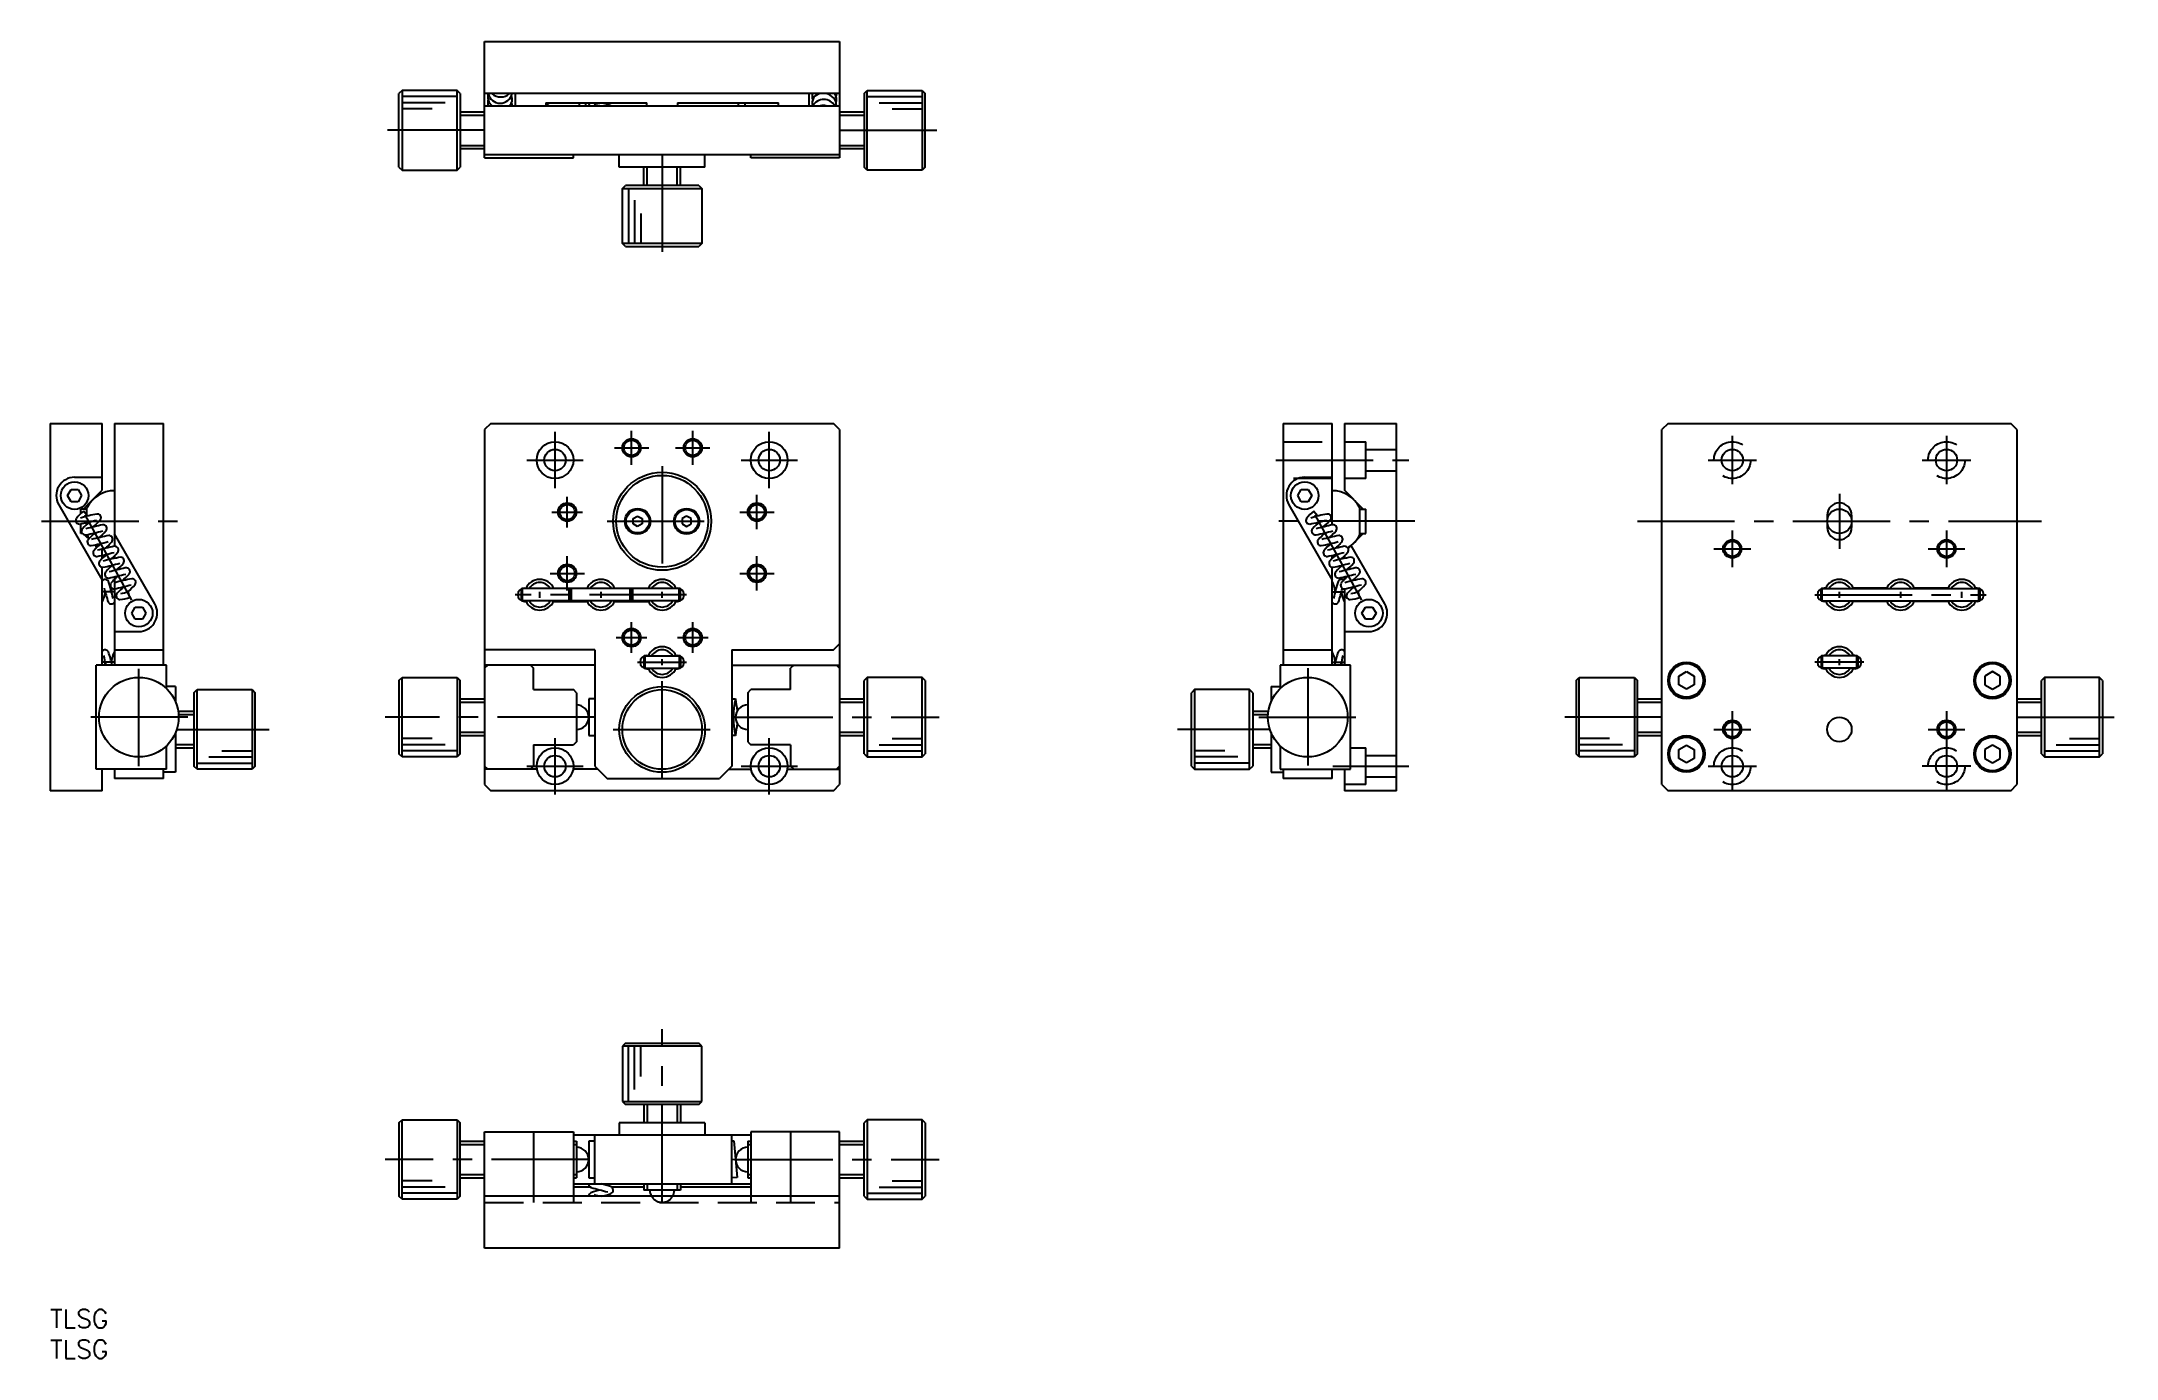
# Model space of a CAD drawing. Extents: x -1 to 338, y -8 to 207.
import ezdxf

# ---------------------------------------------------------------- set-up
doc = ezdxf.new("R2010")
doc.units = 0
doc.header["$LTSCALE"] = 0.5
doc.linetypes.add('CENTER', pattern=[50.8, 31.75, -6.35, 6.35, -6.35])
doc.linetypes.add('DASHED', pattern=[19.05, 12.7, -6.35])
for name, color, linetype in [('MSM_CENTER', 1, 'CENTER'), ('MSM_CONTINUOUS', 7, 'CONTINUOUS'), ('MSM_DASHED', 4, 'DASHED'), ('MSM_NARROW', 5, 'CONTINUOUS'), ('MSM_PART_NUMBER', 7, 'CONTINUOUS')]:
    doc.layers.add(name, color=color, linetype=linetype)
doc.styles.get("Standard").update_dxf_attribs({"font": 'txt.shx', "height": 3, "bigfont": 'bigfont.shx'})

# ---------------------------------------------------------------- blocks, each defined once
blk = doc.blocks.new('*U2')
at = {"layer": 'MSM_PART_NUMBER'}
blk.add_text('TLSG', height=3, dxfattribs=at).set_placement((0, -3))
blk = doc.blocks.new('*U3')
at = {"layer": 'MSM_PART_NUMBER'}
blk.add_text('TLSG', height=3, dxfattribs=at).set_placement((0, -8))

msp = doc.modelspace()

# ---------------------------------------------------------------- linework, layer by layer
at = {"layer": 'MSM_CENTER'}
for p, q in [((71, 192.62), (54.72, 192.62)), ((129, 192.62), (145.28, 192.62)), ((100, 188.62), (100, 171.34)), ((82.5, 134.15), (82.5, 143.35)), ((95, 137.95), (95, 143.55)), ((105, 137.95), (105, 143.55)), ((117.5, 134.15), (117.5, 143.35)), ((274.87, 142.71), (274.87, 134.79)), ((309.87, 142.71), (309.87, 134.79)), ((92.2, 140.75), (97.8, 140.75)), ((102.2, 140.75), (107.8, 140.75)), ((77.9, 138.75), (87.1, 138.75)), ((100, 137.75), (100, 119.75)), ((112.9, 138.75), (122.1, 138.75)), ((200.3, 138.75), (222, 138.75)), ((270.91, 138.75), (278.83, 138.75)), ((305.91, 138.75), (313.83, 138.75)), ((84.5, 127.75), (84.5, 132.75)), ((115.5, 127.45), (115.5, 133.05)), ((292.37, 133.25), (292.37, 124.25)), ((13.33, 115.89), (5.17, 130.81)), ((82, 130.25), (87, 130.25)), ((112.7, 130.25), (118.3, 130.25)), ((214.33, 115.89), (206.17, 130.81)), ((-1.41, 128.75), (21.45, 128.75)), ((91, 128.75), (109, 128.75)), ((223.01, 128.75), (197.94, 128.75)), ((259.37, 128.75), (325.37, 128.75)), ((274.87, 127.25), (274.87, 121.25)), ((309.87, 127.25), (309.87, 121.25)), ((9.07, 123.25), (9.43, 123.44)), ((84.5, 117.45), (84.5, 123.05)), ((115.5, 117.45), (115.5, 123.05)), ((210.07, 123.25), (210.43, 123.44)), ((271.87, 124.25), (277.87, 124.25)), ((306.87, 124.25), (312.87, 124.25)), ((81.7, 120.25), (87.3, 120.25)), ((112.7, 120.25), (118.3, 120.25)), ((10.5, 117.25), (8.5, 117.25)), ((104, 116.75), (76, 116.75)), ((80, 116.25), (80, 117.25)), ((90, 117.25), (90, 116.25)), ((100, 116.25), (100, 117.25)), ((209.5, 117.25), (211.5, 117.25)), ((288.37, 116.75), (316.37, 116.75)), ((292.37, 116.25), (292.37, 117.25)), ((302.37, 117.25), (302.37, 116.25)), ((312.37, 116.25), (312.37, 117.25)), ((95, 107.25), (95, 112.25)), ((105, 107.25), (105, 112.25)), ((92.5, 109.75), (97.5, 109.75)), ((102.5, 109.75), (107.5, 109.75)), ((10.5, 105.75), (8.5, 105.75)), ((96, 105.75), (104, 105.75)), ((100, 105.25), (100, 106.25)), ((209.5, 105.75), (211.5, 105.75)), ((296.37, 105.75), (288.37, 105.75)), ((292.37, 105.25), (292.37, 106.25)), ((14.5, 88.75), (14.5, 104.75)), ((100, 86.75), (100, 102.75)), ((205.5, 104.75), (205.5, 88.75)), ((22.5, 96.75), (6.5, 96.75)), ((89, 96.75), (54.72, 96.75)), ((112, 96.75), (145.28, 96.75)), ((197.5, 96.75), (213.5, 96.75)), ((263.37, 96.75), (247.09, 96.75)), ((274.87, 97.75), (274.87, 84.79)), ((309.87, 97.75), (309.87, 84.79)), ((321.37, 96.75), (337.65, 96.75)), ((20.68, 94.75), (35.78, 94.75)), ((82.5, 84.15), (82.5, 93.35)), ((92, 94.75), (108, 94.75)), ((117.5, 84.15), (117.5, 93.35)), ((199.32, 94.75), (184.22, 94.75)), ((271.87, 94.75), (277.87, 94.75)), ((306.87, 94.75), (312.87, 94.75)), ((77.9, 88.75), (87.1, 88.75)), ((112.9, 88.75), (122.1, 88.75)), ((209.6, 88.75), (222, 88.75)), ((270.91, 88.75), (278.83, 88.75)), ((313.83, 88.75), (305.91, 88.75)), ((100, 17.5), (100, 45.78)), ((88, 24.5), (54.72, 24.5)), ((111.4, 24.52), (111.99, 24.57)), ((112, 24.5), (145.28, 24.5))]:
    msp.add_line(p, q, dxfattribs=at)
at = {"layer": 'MSM_CONTINUOUS'}
for p, q in [((71, 188.12), (71, 207.12)), ((71, 207.12), (129, 207.12)), ((129, 207.12), (129, 188.12)), ((57.5, 199.12), (57, 198.62)), ((57, 186.62), (57, 198.62)), ((57.5, 199.12), (57.5, 186.12)), ((66.5, 199.12), (57.5, 199.12)), ((66.5, 186.12), (66.5, 199.12)), ((67, 198.62), (66.5, 199.12)), ((67, 198.62), (67, 186.62)), ((129, 198.62), (71, 198.62)), ((76, 198.62), (76, 196.62)), ((81, 197.12), (97.5, 197.12)), ((81, 197.12), (81, 196.62)), ((86.5, 196.62), (86.5, 197.12)), ((87.5, 197.12), (87.5, 196.62)), ((97.5, 196.62), (97.5, 197.12)), ((102.5, 197.12), (119, 197.12)), ((102.5, 197.12), (102.5, 196.62)), ((112.5, 196.62), (112.5, 197.12)), ((113.5, 197.12), (113.5, 196.62)), ((119, 196.62), (119, 197.12)), ((124, 196.62), (124, 198.62)), ((133, 198.62), (133.5, 199.12)), ((133, 198.62), (133, 186.62)), ((133.5, 186.12), (133.5, 199.12)), ((133.5, 199.12), (142.5, 199.12)), ((142.5, 199.12), (142.5, 186.12)), ((142.5, 199.12), (143, 198.62)), ((143, 186.62), (143, 198.62)), ((67, 195.62), (71, 195.62)), ((71, 196.62), (129, 196.62)), ((129, 195.62), (133, 195.62)), ((57, 186.62), (57.5, 186.12)), ((66.5, 186.12), (67, 186.62)), ((67, 189.62), (71, 189.62)), ((129, 188.62), (71, 188.62)), ((71, 188.12), (85.5, 188.12)), ((85.5, 188.12), (85.5, 188.62)), ((93, 186.62), (93, 188.62)), ((107, 186.62), (93, 186.62)), ((97, 183.62), (97, 186.62)), ((103, 183.62), (103, 186.62)), ((107, 186.62), (107, 188.62)), ((114.5, 188.12), (114.5, 188.62)), ((129, 188.12), (114.5, 188.12)), ((129, 189.62), (133, 189.62)), ((133.5, 186.12), (133, 186.62)), ((143, 186.62), (142.5, 186.12)), ((57.5, 186.12), (66.5, 186.12)), ((93.5, 183.12), (94, 183.62)), ((93.5, 183.12), (106.5, 183.12)), ((93.5, 174.12), (93.5, 183.12)), ((106, 183.62), (94, 183.62)), ((106, 183.62), (106.5, 183.12)), ((106.5, 183.12), (106.5, 174.12)), ((142.5, 186.12), (133.5, 186.12)), ((106.5, 174.12), (93.5, 174.12)), ((94, 173.62), (93.5, 174.12)), ((94, 173.62), (106, 173.62)), ((106.5, 174.12), (106, 173.62)), ((0, 144.75), (0, 84.75)), ((0, 144.75), (8.5, 144.75)), ((8.5, 133.82), (8.5, 144.75)), ((10.5, 144.75), (10.5, 124.66)), ((10.5, 144.75), (18.5, 144.75)), ((18.5, 105.25), (18.5, 144.75)), ((72, 144.75), (71, 143.75)), ((71, 143.75), (71, 85.75)), ((72, 144.75), (128, 144.75)), ((129, 143.75), (128, 144.75)), ((129, 143.75), (129, 85.75)), ((201.5, 144.75), (209.5, 144.75)), ((201.5, 144.75), (201.5, 105.25)), ((209.5, 128.17), (209.5, 144.75)), ((211.5, 144.75), (211.5, 133.82)), ((211.5, 144.75), (220, 144.75)), ((220, 84.75), (220, 144.75)), ((264.37, 144.75), (263.37, 143.75)), ((263.37, 85.75), (263.37, 143.75)), ((264.37, 144.75), (320.37, 144.75)), ((321.37, 143.75), (320.37, 144.75)), ((321.37, 143.75), (321.37, 85.75)), ((4, 135.95), (8.5, 135.95)), ((205, 135.95), (209.5, 135.95)), ((2.85, 132.95), (3.42, 133.95)), ((3.42, 131.95), (2.85, 132.95)), ((3.42, 133.95), (4.58, 133.95)), ((4.58, 133.95), (5.15, 132.95)), ((5.15, 132.95), (4.58, 131.95)), ((5.43, 130.75), (8.5, 133.82)), ((5.93, 131.25), (8.5, 133.82)), ((203.85, 132.95), (204.42, 133.95)), ((204.42, 131.95), (203.85, 132.95)), ((204.42, 133.95), (205.58, 133.95)), ((205.58, 133.95), (206.15, 132.95)), ((206.15, 132.95), (205.58, 131.95)), ((214.57, 130.75), (211.5, 133.82)), ((1.4, 131.45), (8.5, 119.15)), ((4.58, 131.95), (3.42, 131.95)), ((6, 130.75), (5, 130.75)), ((5, 130), (5, 130.75)), ((6.11, 129.62), (5.46, 130.38)), ((6, 129.75), (6, 130.93)), ((6.08, 129.6), (6.11, 129.62)), ((95.25, 129.18), (96, 129.61)), ((95.25, 128.32), (95.25, 129.18)), ((96, 129.61), (96.75, 129.18)), ((96.75, 129.18), (96.75, 128.32)), ((104, 129.61), (103.25, 129.18)), ((103.25, 129.18), (103.25, 128.32)), ((104.75, 129.18), (104, 129.61)), ((104.75, 128.32), (104.75, 129.18)), ((202.4, 131.45), (209.5, 119.15)), ((205.58, 131.95), (204.42, 131.95)), ((207.11, 129.62), (206.46, 130.38)), ((207.08, 129.6), (207.11, 129.62)), ((214, 126.57), (214, 130.93)), ((214, 130.75), (215, 130.75)), ((215, 126.75), (215, 130.75)), ((290.37, 129.75), (290.37, 127.75)), ((294.37, 129.75), (294.37, 127.75)), ((5, 126.75), (5, 128.34)), ((5.27, 126.75), (5, 126.75)), ((5.64, 126.54), (6.31, 125.87)), ((5.64, 126.54), (6.06, 126.12)), ((5.93, 126.25), (6.31, 125.87)), ((6, 128.28), (6, 128.55)), ((8.5, 126.19), (8.5, 126.52)), ((17.1, 115.25), (10.5, 126.68)), ((96, 127.88), (95.25, 128.32)), ((96.75, 128.32), (96, 127.88)), ((103.25, 128.32), (104, 127.88)), ((104, 127.88), (104.75, 128.32)), ((209.5, 126.19), (209.5, 126.52)), ((214.57, 126.75), (212.11, 124.29)), ((214, 126.75), (215, 126.75)), ((7.29, 124.89), (7.65, 124.53)), ((8.5, 122.67), (8.5, 124.2)), ((10.5, 123.11), (10.5, 122.69)), ((10.5, 123.11), (10.5, 122.69)), ((209.5, 122.67), (209.5, 123.19)), ((211.5, 123.11), (211.5, 122.69)), ((218.1, 115.25), (212.6, 124.78)), ((8.5, 105.25), (8.5, 121.25)), ((10.5, 119.68), (10.5, 117.72)), ((209.5, 105.25), (209.5, 121.25)), ((211.5, 119.68), (211.5, 119.25)), ((10.5, 117.72), (10.5, 105.25)), ((10.5, 117.72), (10.5, 117.07)), ((13.01, 116.31), (12.74, 117.26)), ((77, 117.55), (77.2, 117.75)), ((77, 115.95), (77, 117.55)), ((77.2, 115.75), (77, 115.95)), ((84.8, 117.75), (77.2, 117.75)), ((77.2, 115.75), (77.2, 117.75)), ((84.8, 115.75), (77.2, 115.75)), ((77.5, 117.85), (77.76, 117.85)), ((77.5, 115.65), (77.76, 115.65)), ((82.24, 117.85), (87.76, 117.85)), ((82.24, 115.65), (87.76, 115.65)), ((85, 117.55), (84.8, 117.75)), ((84.8, 115.75), (84.8, 117.75)), ((84.8, 115.75), (85, 115.95)), ((85, 117.55), (85.2, 117.75)), ((85, 115.95), (85, 117.55)), ((85.2, 115.75), (85, 115.95)), ((94.8, 117.75), (85.2, 117.75)), ((85.2, 115.75), (85.2, 117.75)), ((94.8, 115.75), (85.2, 115.75)), ((92.24, 117.85), (97.76, 117.85)), ((92.24, 115.65), (97.76, 115.65)), ((95, 117.55), (94.8, 117.75)), ((94.8, 115.75), (94.8, 117.75)), ((94.8, 115.75), (95, 115.95)), ((95, 117.55), (95.2, 117.75)), ((95, 115.95), (95, 117.55)), ((95.2, 115.75), (95, 115.95)), ((102.8, 117.75), (95.2, 117.75)), ((95.2, 115.75), (95.2, 117.75)), ((102.8, 115.75), (95.2, 115.75)), ((102.24, 117.85), (102.5, 117.85)), ((102.24, 115.65), (102.5, 115.65)), ((103, 117.55), (102.8, 117.75)), ((102.8, 115.75), (102.8, 117.75)), ((103, 115.95), (102.8, 115.75)), ((103, 115.95), (103, 117.55)), ((211.5, 117.72), (211.5, 105.25)), ((214.01, 116.31), (213.74, 117.26)), ((289.37, 117.55), (289.57, 117.75)), ((289.37, 115.95), (289.37, 117.55)), ((289.37, 115.95), (289.57, 115.75)), ((289.57, 115.75), (289.57, 117.75)), ((289.57, 117.75), (315.17, 117.75)), ((289.57, 115.75), (315.17, 115.75)), ((290.13, 117.85), (289.87, 117.85)), ((290.13, 115.65), (289.87, 115.65)), ((300.13, 117.85), (294.62, 117.85)), ((300.13, 115.65), (294.62, 115.65)), ((310.13, 117.85), (304.62, 117.85)), ((310.13, 115.65), (304.62, 115.65)), ((314.87, 117.85), (314.62, 117.85)), ((314.87, 115.65), (314.62, 115.65)), ((315.17, 115.75), (315.17, 117.75)), ((315.37, 117.55), (315.17, 117.75)), ((315.17, 115.75), (315.37, 115.95)), ((315.37, 115.95), (315.37, 117.55)), ((13.35, 113.75), (13.92, 114.75)), ((13.92, 112.75), (13.35, 113.75)), ((13.92, 114.75), (15.08, 114.75)), ((15.08, 112.75), (13.92, 112.75)), ((15.08, 114.75), (15.65, 113.75)), ((15.65, 113.75), (15.08, 112.75)), ((214.35, 113.75), (214.92, 114.75)), ((214.92, 112.75), (214.35, 113.75)), ((214.92, 114.75), (216.08, 114.75)), ((216.08, 112.75), (214.92, 112.75)), ((216.08, 114.75), (216.65, 113.75)), ((216.65, 113.75), (216.08, 112.75)), ((10.5, 110.77), (14.87, 110.77)), ((128, 107.75), (129, 108.75)), ((211.5, 110.77), (215.87, 110.77)), ((19, 105.25), (7.5, 105.25)), ((7.5, 88.25), (7.5, 105.25)), ((10.5, 107.75), (18.5, 107.75)), ((19, 101.44), (19, 105.25)), ((89, 107.75), (71, 107.75)), ((89, 105.25), (71, 105.25)), ((71.5, 105.25), (71, 104.75)), ((78.5, 105.25), (79, 104.75)), ((89, 107.75), (89, 88.75)), ((97, 106.55), (97.2, 106.75)), ((97, 106.55), (97, 104.95)), ((97.2, 106.75), (97.2, 104.75)), ((97.2, 106.75), (102.8, 106.75)), ((97.5, 106.85), (97.76, 106.85)), ((102.24, 106.85), (102.5, 106.85)), ((102.8, 106.75), (102.8, 104.75)), ((102.8, 106.75), (103, 106.55)), ((103, 106.55), (103, 104.95)), ((111.4, 107.75), (128, 107.75)), ((111.4, 107.75), (111.4, 88.75)), ((111.4, 105.25), (129, 105.25)), ((121.5, 105.25), (121, 104.75)), ((128.5, 105.25), (129, 104.75)), ((201, 105.25), (201, 101.44)), ((212.5, 105.25), (201, 105.25)), ((201.5, 107.75), (209.5, 107.75)), ((212.5, 88.25), (212.5, 105.25)), ((289.57, 106.75), (289.37, 106.55)), ((289.37, 106.55), (289.37, 104.95)), ((289.57, 106.75), (289.57, 104.75)), ((295.17, 106.75), (289.57, 106.75)), ((290.13, 106.85), (289.87, 106.85)), ((294.87, 106.85), (294.62, 106.85)), ((295.17, 106.75), (295.17, 104.75)), ((295.37, 106.55), (295.17, 106.75)), ((295.37, 106.55), (295.37, 104.95)), ((20.5, 101.75), (19, 101.75)), ((20.5, 101.75), (20.5, 99.25)), ((57, 102.75), (57.5, 103.25)), ((57, 102.75), (57, 90.75)), ((57.5, 90.25), (57.5, 103.25)), ((57.5, 103.25), (66.5, 103.25)), ((66.5, 103.25), (66.5, 90.25)), ((66.5, 103.25), (67, 102.75)), ((67, 90.75), (67, 102.75)), ((79, 101.25), (79, 104.75)), ((97, 104.95), (97.2, 104.75)), ((97.2, 104.75), (102.8, 104.75)), ((97.5, 104.65), (97.76, 104.65)), ((102.24, 104.65), (102.5, 104.65)), ((103, 104.95), (102.8, 104.75)), ((121, 101.25), (121, 104.75)), ((133.5, 103.25), (133, 102.75)), ((133, 90.75), (133, 102.75)), ((133.5, 103.25), (133.5, 90.25)), ((142.5, 103.25), (133.5, 103.25)), ((142.5, 90.25), (142.5, 103.25)), ((143, 102.75), (142.5, 103.25)), ((143, 102.75), (143, 90.75)), ((199.5, 101.75), (199.5, 99.25)), ((199.5, 101.75), (201, 101.75)), ((249.37, 102.75), (249.87, 103.25)), ((249.37, 102.75), (249.37, 90.75)), ((249.87, 90.25), (249.87, 103.25)), ((249.87, 103.25), (258.87, 103.25)), ((258.87, 103.25), (258.87, 90.25)), ((258.87, 103.25), (259.37, 102.75)), ((259.37, 90.75), (259.37, 102.75)), ((266.12, 103.47), (267.37, 104.19)), ((266.12, 102.03), (266.12, 103.47)), ((267.37, 101.31), (266.12, 102.03)), ((267.37, 104.19), (268.62, 103.47)), ((268.62, 102.03), (267.37, 101.31)), ((268.62, 103.47), (268.62, 102.03)), ((289.37, 104.95), (289.57, 104.75)), ((295.17, 104.75), (289.57, 104.75)), ((290.13, 104.65), (289.87, 104.65)), ((294.87, 104.65), (294.62, 104.65)), ((295.37, 104.95), (295.17, 104.75)), ((317.37, 104.19), (316.12, 103.47)), ((316.12, 103.47), (316.12, 102.03)), ((316.12, 102.03), (317.37, 101.31)), ((318.62, 103.47), (317.37, 104.19)), ((317.37, 101.31), (318.62, 102.03)), ((318.62, 102.03), (318.62, 103.47)), ((325.87, 103.25), (325.37, 102.75)), ((325.37, 90.75), (325.37, 102.75)), ((325.87, 103.25), (325.87, 90.25)), ((334.87, 103.25), (325.87, 103.25)), ((334.87, 90.25), (334.87, 103.25)), ((335.37, 102.75), (334.87, 103.25)), ((335.37, 102.75), (335.37, 90.75)), ((23.5, 100.75), (24, 101.25)), ((23.5, 100.75), (23.5, 88.75)), ((24, 88.25), (24, 101.25)), ((24, 101.25), (33, 101.25)), ((33, 101.25), (33, 88.25)), ((33, 101.25), (33.5, 100.75)), ((33.5, 88.75), (33.5, 100.75)), ((67, 99.75), (71, 99.75)), ((79, 101.25), (85.5, 101.25)), ((86, 100.75), (85.5, 101.25)), ((86, 100.75), (86, 92.75)), ((88, 99.75), (88, 93.75)), ((89, 99.75), (88, 99.75)), ((111.4, 99.75), (111.99, 99.75)), ((114, 100.75), (114.5, 101.25)), ((114, 100.75), (114, 92.75)), ((121, 101.25), (114.5, 101.25)), ((129, 99.75), (133, 99.75)), ((187, 101.25), (186.5, 100.75)), ((186.5, 88.75), (186.5, 100.75)), ((187, 101.25), (187, 88.25)), ((196, 101.25), (187, 101.25)), ((196, 88.25), (196, 101.25)), ((196.5, 100.75), (196, 101.25)), ((196.5, 100.75), (196.5, 88.75)), ((259.37, 99.75), (263.37, 99.75)), ((321.37, 99.75), (325.37, 99.75)), ((20.92, 97.75), (23.5, 97.75)), ((196.5, 97.75), (199.08, 97.75)), ((19, 88.25), (19, 92.06)), ((20.5, 94.25), (20.5, 87.75)), ((20.5, 91.75), (23.5, 91.75)), ((67, 93.75), (71, 93.75)), ((79, 92.25), (85.5, 92.25)), ((79, 92.25), (79, 88.75)), ((86, 92.75), (85.5, 92.25)), ((88, 93.75), (89, 93.75)), ((111.99, 93.75), (111.4, 93.75)), ((114, 92.75), (114.5, 92.25)), ((121, 92.25), (114.5, 92.25)), ((121, 92.25), (121, 88.75)), ((129, 93.75), (133, 93.75)), ((196.5, 91.75), (199.5, 91.75)), ((199.5, 94.25), (199.5, 87.75)), ((201, 92.06), (201, 88.25)), ((259.37, 93.75), (263.37, 93.75)), ((266.12, 91.47), (267.37, 92.19)), ((267.37, 92.19), (268.62, 91.47)), ((317.37, 92.19), (316.12, 91.47)), ((318.62, 91.47), (317.37, 92.19)), ((321.37, 93.75), (325.37, 93.75)), ((19, 88.25), (7.5, 88.25)), ((8.5, 84.75), (8.5, 88.25)), ((10.5, 88.25), (10.5, 86.75)), ((18.5, 86.75), (18.5, 88.25)), ((24, 88.25), (23.5, 88.75)), ((33, 88.25), (24, 88.25)), ((33.5, 88.75), (33, 88.25)), ((57.5, 90.25), (57, 90.75)), ((66.5, 90.25), (57.5, 90.25)), ((67, 90.75), (66.5, 90.25)), ((71.5, 88.25), (71, 88.75)), ((79.54, 88.25), (71, 88.25)), ((78.5, 88.25), (79, 88.75)), ((89.5, 88.25), (85.46, 88.25)), ((89, 88.75), (91, 86.75)), ((111.4, 88.75), (109.4, 86.75)), ((110.9, 88.25), (114.54, 88.25)), ((120.46, 88.25), (129, 88.25)), ((121.5, 88.25), (121, 88.75)), ((128.5, 88.25), (129, 88.75)), ((133, 90.75), (133.5, 90.25)), ((133.5, 90.25), (142.5, 90.25)), ((142.5, 90.25), (143, 90.75)), ((186.5, 88.75), (187, 88.25)), ((187, 88.25), (196, 88.25)), ((196, 88.25), (196.5, 88.75)), ((201, 88.25), (212.5, 88.25)), ((201.5, 88.25), (201.5, 86.75)), ((209.5, 86.75), (209.5, 88.25)), ((211.5, 88.25), (211.5, 84.75)), ((249.87, 90.25), (249.37, 90.75)), ((258.87, 90.25), (249.87, 90.25)), ((259.37, 90.75), (258.87, 90.25)), ((266.12, 90.03), (266.12, 91.47)), ((267.37, 89.31), (266.12, 90.03)), ((268.62, 90.03), (267.37, 89.31)), ((268.62, 91.47), (268.62, 90.03)), ((316.12, 91.47), (316.12, 90.03)), ((316.12, 90.03), (317.37, 89.31)), ((317.37, 89.31), (318.62, 90.03)), ((318.62, 90.03), (318.62, 91.47)), ((325.37, 90.75), (325.87, 90.25)), ((325.87, 90.25), (334.87, 90.25)), ((334.87, 90.25), (335.37, 90.75)), ((18.5, 86.75), (10.5, 86.75)), ((20.5, 87.75), (18.5, 87.75)), ((71, 85.75), (72, 84.75)), ((91, 86.75), (109.4, 86.75)), ((128, 84.75), (129, 85.75)), ((199.5, 87.75), (201.5, 87.75)), ((209.5, 86.75), (201.5, 86.75)), ((263.37, 85.75), (264.37, 84.75)), ((320.37, 84.75), (321.37, 85.75)), ((8.5, 84.75), (0, 84.75)), ((128, 84.75), (72, 84.75)), ((220, 84.75), (211.5, 84.75)), ((320.37, 84.75), (264.37, 84.75)), ((94, 43.5), (93.5, 43)), ((106.5, 43), (93.5, 43)), ((93.5, 43), (93.5, 34)), ((94, 43.5), (106, 43.5)), ((106.5, 43), (106, 43.5)), ((106.5, 34), (106.5, 43)), ((93.5, 34), (106.5, 34)), ((93.5, 34), (94, 33.5)), ((106, 33.5), (106.5, 34)), ((57, 30.5), (57.5, 31)), ((57.5, 18), (57.5, 31)), ((57.5, 31), (66.5, 31)), ((66.5, 31), (66.5, 18)), ((66.5, 31), (67, 30.5)), ((106, 33.5), (94, 33.5)), ((97, 33.5), (97, 30.5)), ((103, 33.5), (103, 30.5)), ((133.5, 31), (133, 30.5)), ((133.5, 31), (133.5, 18)), ((142.5, 31), (133.5, 31)), ((142.5, 18), (142.5, 31)), ((143, 30.5), (142.5, 31)), ((57, 30.5), (57, 18.5)), ((67, 18.5), (67, 30.5)), ((67, 27.5), (71, 27.5)), ((71, 29), (85.5, 29)), ((71, 10), (71, 29)), ((79, 29), (79, 18.5)), ((85.5, 29), (85.5, 18.5)), ((114.5, 28.5), (85.5, 28.5)), ((85.5, 27.5), (86, 27.5)), ((86, 27.5), (86, 21.5)), ((88, 27.5), (88, 21.5)), ((89, 27.5), (88, 27.5)), ((89, 20.5), (89, 28.5)), ((107, 30.5), (93, 30.5)), ((93, 30.5), (93, 28.5)), ((107, 30.5), (107, 28.5)), ((111.4, 20.5), (111.4, 28.5)), ((111.4, 27.53), (111.72, 27.56)), ((111.72, 27.56), (112.25, 21.58)), ((114, 27.5), (114, 21.5)), ((114, 27.5), (114.5, 27.5)), ((129, 29), (114.5, 29)), ((114.5, 29), (114.5, 18.5)), ((121, 29), (121, 18.5)), ((129, 10), (129, 29)), ((129, 27.5), (133, 27.5)), ((133, 18.5), (133, 30.5)), ((143, 30.5), (143, 18.5)), ((67, 21.5), (71, 21.5)), ((85.5, 21.5), (86, 21.5)), ((114.5, 20.5), (85.5, 20.5)), ((88, 21.5), (89, 21.5)), ((97, 20.5), (97, 19.5)), ((103, 20.5), (103, 19.5)), ((112.25, 21.58), (111.4, 21.51)), ((114, 21.5), (114.5, 21.5)), ((129, 21.5), (133, 21.5)), ((57.5, 18), (57, 18.5)), ((66.5, 18), (57.5, 18)), ((67, 18.5), (66.5, 18)), ((129, 18.5), (71, 18.5)), ((88.27, 20), (85.5, 20)), ((97, 20), (91.75, 20)), ((103, 19.5), (97, 19.5)), ((114.5, 20), (103, 20)), ((133, 18.5), (133.5, 18)), ((133.5, 18), (142.5, 18)), ((142.5, 18), (143, 18.5)), ((129, 10), (71, 10))]:
    msp.add_line(p, q, dxfattribs=at)
for centre, radius in [((82.5, 138.75), 3), ((82.5, 138.75), 1.75), ((95, 140.75), 1.23), ((105, 140.75), 1.23), ((117.5, 138.75), 3), ((117.5, 138.75), 1.75), ((274.87, 138.75), 1.75), ((309.87, 138.75), 1.75), ((100, 128.75), 8), ((100, 128.75), 7.5), ((4, 132.95), 2.25), ((205, 132.95), 2.25), ((84.5, 130.25), 1.23), ((96, 128.75), 2.1), ((96, 128.75), 1.9), ((104, 128.75), 2.1), ((104, 128.75), 1.9), ((115.5, 130.25), 1.23), ((292.37, 128.75), 2), ((274.87, 124.25), 1.23), ((309.87, 124.25), 1.23), ((84.5, 120.25), 1.23), ((115.5, 120.25), 1.23), ((14.5, 113.75), 2.25), ((215.5, 113.75), 2.25), ((95, 109.75), 1.23), ((105, 109.75), 1.23), ((267.37, 102.75), 3), ((267.37, 102.75), 2.75), ((317.37, 102.75), 3), ((317.37, 102.75), 2.75), ((14.5, 96.75), 6.5), ((100, 94.75), 7), ((205.5, 96.75), 6.5), ((100, 94.75), 6.5), ((274.87, 94.75), 1.23), ((292.37, 94.75), 2), ((309.87, 94.75), 1.23), ((82.5, 88.75), 3), ((117.5, 88.75), 3), ((267.37, 90.75), 3), ((267.37, 90.75), 2.75), ((317.37, 90.75), 3), ((317.37, 90.75), 2.75), ((82.5, 88.75), 1.75), ((117.5, 88.75), 1.75), ((274.87, 88.75), 1.75), ((309.87, 88.75), 1.75)]:
    msp.add_circle(centre, radius, dxfattribs=at)
for centre, radius, start, end in [((73.47, 198.12), 1.96, 165.2949, 229.855), ((73.42, 197.12), 1.92, 164.8272, 195.1346), ((73.53, 199.05), 2.01, 192.232, 347.768), ((73.64, 200.21), 2.15, 227.8645, 312.1355), ((74.1, 197.62), 1.4, 314.3881, 25.2718), ((74.09, 196.61), 1.41, 0.3329, 21.0709), ((80.29, 199.81), 3.05, 283.408, 298.3984), ((88.64, 196.59), 0.638, 124.0336, 177.4449), ((90.2, 199.74), 3.12, 245.3582, 267.059), ((89.75, 200.89), 4.28, 273.9105, 298.2517), ((125.87, 198.12), 1.37, 158.5243, 202.1097), ((126.05, 197.1), 1.53, 97.8797, 198.4767), ((126.41, 195.59), 2.08, 29.5383, 150.4617), ((126.32, 194.48), 2.2, 77.2895, 102.7105), ((126.4, 196.56), 2.1, 1.585, 78.9931), ((126.58, 197.62), 1.92, 344.436, 31.3268), ((126.32, 198.65), 2.18, 345.7953, 359.0821), ((4, 132.95), 3, 90, 210), ((205, 132.95), 3, 90, 210), ((10.5, 128.75), 5, 90, 154.1581), ((209.5, 128.75), 5, 25.8419, 90), ((4.79, 128.9), 0.601, 148.5337, 271.8648), ((9.12, 125.5), 6.1, 126.7978, 142.4616), ((-0.28, 155.77), 27.94, 280.5007, 286.3223), ((12.26, 105.36), 25.01, 100.6465, 106.9324), ((3.01, 133.12), 6.63, 307.0613, 321.8587), ((7.72, 129.34), 0.606, 328.1525, 97.3738), ((205.79, 128.9), 0.601, 148.5337, 271.8648), ((210.12, 125.5), 6.1, 126.7978, 142.4616), ((200.72, 155.77), 27.94, 280.5007, 286.3223), ((213.26, 105.36), 25.01, 100.6465, 106.9324), ((204.01, 133.12), 6.63, 307.0613, 321.8587), ((208.72, 129.34), 0.606, 328.1525, 97.3738), ((292.37, 129.75), 2, 0, 180), ((5.75, 127.14), 0.616, 141.1298, 280.1779), ((10.92, 122.79), 7.37, 127.3151, 140.0254), ((19.54, 76.31), 53.01, 101.9324, 104.9673), ((-15.9, 223.84), 99.71, 282.606, 284.2206), ((10.5, 128.75), 5, 205.8506, 214.2404), ((6.68, 125.38), 0.606, 142.7426, 272.318), ((12.32, 120.57), 8.01, 127.939, 139.7839), ((18.05, 83.62), 43.63, 101.1785, 104.9677), ((3.42, 132), 7.47, 307.351, 319.7443), ((8.65, 127.57), 0.616, 319.8947, 97.4538), ((5.25, 129.23), 6.14, 306.609, 322.6923), ((9.61, 125.82), 0.6, 329.0335, 92.3451), ((206.75, 127.14), 0.616, 141.1298, 280.1779), ((211.92, 122.79), 7.37, 127.3151, 140.0254), ((220.54, 76.31), 53.01, 101.9324, 104.9673), ((185.1, 223.84), 99.71, 282.606, 284.2206), ((207.68, 125.38), 0.606, 142.7426, 272.318), ((213.32, 120.57), 8.01, 127.939, 139.7839), ((219.05, 83.62), 43.63, 101.1785, 104.9677), ((204.42, 132), 7.47, 307.351, 319.7443), ((209.65, 127.57), 0.616, 319.8947, 97.4538), ((206.25, 129.23), 6.14, 306.609, 322.6923), ((210.61, 125.82), 0.6, 329.0335, 92.3451), ((209.5, 128.75), 5, 300.334, 334.1581), ((292.37, 127.75), 2, 180, 0), ((1.27, 153.81), 29.54, 280.6167, 286.1365), ((7.63, 123.61), 0.602, 147.4436, 271.8568), ((12.47, 119.69), 6.83, 127.219, 141.5236), ((10.5, 128.75), 5, 230.4163, 236.1685), ((0.07, 161.97), 39.68, 281.0094, 285.1682), ((20.24, 77.76), 47.91, 101.7649, 105.1238), ((8.58, 121.86), 0.61, 141.6647, 273.7919), ((13.81, 117.46), 7.44, 127.4261, 140.043), ((15.72, 97.33), 25.89, 99.2424, 105.8097), ((4.61, 129.24), 8.5, 308.125, 318.8171), ((10.55, 124.05), 0.616, 318.514, 97.3054), ((11.51, 122.29), 0.598, 322.0364, 84.5294), ((202.27, 153.81), 29.54, 280.6167, 286.1365), ((208.63, 123.61), 0.602, 147.4436, 271.8568), ((213.47, 119.69), 6.83, 127.219, 141.5236), ((201.07, 161.97), 39.68, 281.0094, 285.1682), ((221.24, 77.76), 47.91, 101.7649, 105.1238), ((209.58, 121.86), 0.61, 141.6647, 273.7919), ((214.81, 117.46), 7.44, 127.4261, 140.043), ((216.72, 97.33), 25.89, 99.2424, 105.8097), ((205.61, 129.24), 8.5, 308.125, 318.8171), ((211.55, 124.05), 0.616, 318.514, 97.3054), ((212.51, 122.29), 0.598, 322.0364, 84.5294), ((9.01, 118.66), 0.585, 27.4861, 150.5304), ((2.39, 153.38), 32.73, 280.9852, 285.9354), ((9.53, 120.1), 0.616, 138.0604, 273.7065), ((15.25, 115.13), 8.19, 127.7906, 138.9133), ((-15.06, 110.79), 25.9, 11.9326, 18.3118), ((1.53, 159.71), 41.02, 281.3096, 285.2821), ((46.18, -21.85), 146.95, 103.3489, 104.4036), ((15.14, 114.63), 6.55, 127.2369, 142.5061), ((21.4, 78.82), 41.34, 101.2468, 105.2044), ((6.01, 126.92), 7.79, 307.8287, 320.0504), ((7.08, 125.07), 7.64, 307.6137, 319.7654), ((12.43, 120.53), 0.625, 321.3116, 106.2242), ((13.39, 118.77), 0.603, 325.1601, 95.2009), ((80, 116.75), 2.5, 23.5782, 156.4218), ((80, 116.75), 2, 30.0096, 149.9937), ((90, 116.75), 2.5, 23.5782, 156.4218), ((90, 116.75), 2, 30.0096, 149.9937), ((100, 116.75), 2.5, 23.5782, 156.4218), ((100, 116.75), 2, 30.0096, 149.9937), ((204.28, 116.5), 5.78, 8.1385, 25.2951), ((203.39, 153.38), 32.73, 280.9852, 285.9354), ((235.06, 110.79), 25.9, 161.6882, 168.0674), ((210.53, 120.1), 0.616, 138.0604, 273.7065), ((216.25, 115.13), 8.19, 127.7906, 138.9133), ((210.99, 118.66), 0.585, 50.5855, 152.5139), ((202.53, 159.71), 41.02, 281.3096, 285.2821), ((247.18, -21.85), 146.95, 103.3489, 104.4036), ((216.14, 114.63), 6.55, 127.2369, 142.5061), ((222.4, 78.82), 41.34, 101.2468, 105.2044), ((207.01, 126.92), 7.79, 307.8287, 320.0504), ((208.08, 125.07), 7.64, 307.6137, 319.7654), ((213.43, 120.53), 0.625, 321.3116, 106.2242), ((214.39, 118.77), 0.603, 325.1601, 95.2009), ((292.37, 116.75), 2.5, 23.5782, 156.4218), ((292.37, 116.75), 2, 30.0063, 149.9904), ((302.37, 116.75), 2.5, 23.5782, 156.4218), ((302.37, 116.75), 2, 30.0063, 149.9904), ((312.37, 116.75), 2.5, 23.5782, 156.4218), ((312.37, 116.75), 2, 30.0063, 149.9904), ((3.28, 118), 5.78, 334.7049, 351.8615), ((34.06, 123.7), 25.9, 193.1619, 198.3118), ((10, 115.84), 0.592, 207.524, 328.1517), ((10.46, 118.32), 0.599, 151.0876, 273.393), ((15.72, 116.5), 5.78, 166.5479, 171.8615), ((4.67, 148.35), 31.17, 280.772, 285.9939), ((11.41, 116.58), 0.609, 136.1157, 269.9922), ((17.26, 111.46), 8.38, 127.852, 138.6134), ((10.95, 122.13), 6.18, 274.2571, 289.4753), ((8.59, 130.57), 13.94, 282.2424, 287.3189), ((8.37, 122.9), 7.1, 307.2564, 320.9809), ((77.5, 116.75), 1.1, 90, 270), ((80, 116.75), 2.5, 203.5782, 336.4218), ((80, 116.75), 2, 210.0113, 329.9855), ((90, 116.75), 2.5, 203.5782, 336.4218), ((90, 116.75), 2, 210.0113, 329.9855), ((100, 116.75), 2.5, 203.5782, 336.4218), ((100, 116.75), 2, 210.0113, 329.9855), ((102.5, 116.75), 1.1, 270, 90), ((210, 115.84), 0.592, 211.8483, 332.476), ((185.94, 123.7), 25.9, 341.6882, 346.8381), ((211.46, 118.32), 0.599, 151.0876, 273.393), ((216.72, 118), 5.78, 188.1385, 205.2951), ((205.67, 148.35), 31.17, 280.772, 285.9939), ((212.41, 116.58), 0.609, 136.1157, 269.9922), ((218.26, 111.46), 8.38, 127.852, 138.6134), ((211.95, 122.13), 6.18, 274.2571, 289.4753), ((209.59, 130.57), 13.94, 282.2424, 287.3189), ((209.37, 122.9), 7.1, 307.2564, 320.9809), ((289.87, 116.75), 1.1, 90, 270), ((292.37, 116.75), 2.5, 203.5782, 336.4218), ((292.37, 116.75), 2, 210.0145, 329.9887), ((302.37, 116.75), 2.5, 203.5782, 336.4218), ((302.37, 116.75), 2, 210.0145, 329.9887), ((312.37, 116.75), 2.5, 203.5782, 336.4218), ((312.37, 116.75), 2, 210.0145, 329.9887), ((314.87, 116.75), 1.1, 270, 90), ((14.5, 113.75), 3, 277.1179, 30), ((215.5, 113.75), 3, 277.1179, 30), ((9, 107.15), 0.596, 28.0753, 147.6008), ((34.06, 112.2), 25.9, 191.9326, 195.578), ((3.28, 106.5), 5.78, 347.5331, 351.8615), ((-15.06, 99.29), 25.9, 13.2987, 18.3118), ((15.72, 105), 5.78, 154.7049, 171.8615), ((97.5, 105.75), 1.1, 90, 270), ((100, 105.75), 2.5, 23.5782, 156.4218), ((100, 105.75), 2, 30.0096, 149.9963), ((102.5, 105.75), 1.1, 270, 90), ((204.28, 105), 5.78, 8.1385, 25.2951), ((235.06, 99.29), 25.9, 161.6882, 166.7013), ((211, 107.15), 0.596, 32.3992, 151.9247), ((185.94, 112.2), 25.9, 344.422, 348.0674), ((216.72, 106.5), 5.78, 188.1385, 192.4669), ((289.87, 105.75), 1.1, 90, 270), ((292.37, 105.75), 2.5, 23.5782, 156.4218), ((292.37, 105.75), 2, 30.0037, 149.9904), ((294.87, 105.75), 1.1, 270, 90), ((100, 105.75), 2.5, 203.5782, 336.4218), ((100, 105.75), 2, 210.0113, 329.9855), ((292.37, 105.75), 2.5, 203.5782, 336.4218), ((292.37, 105.75), 2, 210.0145, 329.9887), ((86, 96.75), 2, 270, 90), ((125.05, 96.75), 13.41, 167.0707, 192.9293), ((99.09, 96.75), 13.24, 4.4927, 13.0985), ((114, 96.75), 2, 90, 270), ((99.09, 96.75), 13.24, 346.9015, 355.5073), ((86, 24.5), 2, 270, 90), ((114, 24.5), 2, 90, 270), ((88.68, 20.54), 0.677, 183.7872, 243.7571), ((88.82, 12.89), 7.71, 68.9537, 80.8886), ((88.66, 18.47), 0.661, 115.5354, 176.9708), ((100.9, 61.82), 43.71, 253.3478, 257.0504), ((91.22, 11.86), 7.74, 99.3806, 111.5679), ((92.16, 29.61), 11.31, 253.2307, 259.1865), ((88.82, 26), 7.6, 279.2568, 291.6678), ((91.39, 19.5), 0.613, 292.6702, 70.9024), ((100, 19.5), 2, 180, 210), ((100, 19.5), 2, 330, 0)]:
    msp.add_arc(centre, radius, start, end, dxfattribs=at)
at = {"layer": 'MSM_DASHED'}
for p, q in [((201.5, 141.75), (209.5, 141.75)), ((211.5, 141.75), (215, 141.75)), ((215, 135.75), (215, 141.75)), ((215, 140.5), (220, 140.5)), ((209.5, 135.75), (201.5, 135.75)), ((215, 135.75), (211.5, 135.75)), ((215, 137), (220, 137)), ((212.5, 91.75), (215, 91.75)), ((215, 85.75), (215, 91.75)), ((215, 90.5), (220, 90.5)), ((215, 85.75), (211.5, 85.75)), ((215, 87), (220, 87)), ((71, 17.5), (129, 17.5)), ((79, 18.5), (79, 17.5)), ((85.5, 18.5), (85.5, 17.5)), ((114.5, 18.5), (114.5, 17.5)), ((121, 18.5), (121, 17.5))]:
    msp.add_line(p, q, dxfattribs=at)
for centre in [(274.87, 138.75), (309.87, 138.75), (274.87, 88.75), (309.87, 88.75)]:
    msp.add_circle(centre, 3, dxfattribs=at)
msp.add_arc((100, 19.5), 2, 210, 330, dxfattribs=at)
at = {"layer": 'MSM_NARROW'}
for p, q in [((66.5, 198.12), (57.5, 198.12)), ((64.56, 197.12), (57.5, 197.12)), ((133.5, 198.12), (142.5, 198.12)), ((135.44, 197.12), (142.5, 197.12)), ((62.42, 196.12), (57.5, 196.12)), ((67, 195.08), (71, 195.08)), ((129, 195.08), (133, 195.08)), ((137.58, 196.12), (142.5, 196.12)), ((67, 190.16), (71, 190.16)), ((129, 190.16), (133, 190.16)), ((97.54, 183.62), (97.54, 186.62)), ((102.46, 183.62), (102.46, 186.62)), ((94.5, 183.12), (94.5, 174.12)), ((95.5, 181.18), (95.5, 174.12)), ((96.5, 179.04), (96.5, 174.12)), ((67, 99.21), (71, 99.21)), ((129, 99.21), (133, 99.21)), ((259.37, 99.21), (263.37, 99.21)), ((321.37, 99.21), (325.37, 99.21)), ((20.98, 97.21), (23.5, 97.21)), ((196.5, 97.21), (199.02, 97.21)), ((20.5, 92.29), (23.5, 92.29)), ((62.42, 93.25), (57.5, 93.25)), ((64.56, 92.25), (57.5, 92.25)), ((67, 94.29), (71, 94.29)), ((129, 94.29), (133, 94.29)), ((135.44, 92.25), (142.5, 92.25)), ((137.58, 93.25), (142.5, 93.25)), ((196.5, 92.29), (199.5, 92.29)), ((254.79, 93.25), (249.87, 93.25)), ((256.93, 92.25), (249.87, 92.25)), ((259.37, 94.29), (263.37, 94.29)), ((321.37, 94.29), (325.37, 94.29)), ((327.81, 92.25), (334.87, 92.25)), ((329.95, 93.25), (334.87, 93.25)), ((24, 89.25), (33, 89.25)), ((25.94, 90.25), (33, 90.25)), ((28.08, 91.25), (33, 91.25)), ((66.5, 91.25), (57.5, 91.25)), ((133.5, 91.25), (142.5, 91.25)), ((191.92, 91.25), (187, 91.25)), ((194.06, 90.25), (187, 90.25)), ((196, 89.25), (187, 89.25)), ((258.87, 91.25), (249.87, 91.25)), ((325.87, 91.25), (334.87, 91.25)), ((94.5, 34), (94.5, 43)), ((95.5, 35.94), (95.5, 43)), ((96.5, 38.08), (96.5, 43)), ((97.54, 33.5), (97.54, 30.5)), ((102.46, 33.5), (102.46, 30.5)), ((67, 26.96), (71, 26.96)), ((85.5, 26.96), (86, 26.96)), ((114, 26.96), (114.5, 26.96)), ((129, 26.96), (133, 26.96)), ((62.42, 21), (57.5, 21)), ((67, 22.04), (71, 22.04)), ((85.5, 22.04), (86, 22.04)), ((97.54, 20.5), (97.54, 19.5)), ((102.46, 20.5), (102.46, 19.5)), ((114, 22.04), (114.5, 22.04)), ((129, 22.04), (133, 22.04)), ((137.58, 21), (142.5, 21)), ((64.56, 20), (57.5, 20)), ((66.5, 19), (57.5, 19)), ((133.5, 19), (142.5, 19)), ((135.44, 20), (142.5, 20))]:
    msp.add_line(p, q, dxfattribs=at)
for centre in [(95, 140.75), (105, 140.75), (84.5, 130.25), (115.5, 130.25), (274.87, 124.25), (309.87, 124.25), (84.5, 120.25), (115.5, 120.25), (95, 109.75), (105, 109.75), (274.87, 94.75), (309.87, 94.75)]:
    msp.add_circle(centre, 1.5, dxfattribs=at)

# ---------------------------------------------------------------- block references
at = {"layer": 'MSM_CONTINUOUS'}
for name in ['*U2', '*U3']:
    msp.add_blockref(name, (0, 0), dxfattribs=at)

doc.saveas('drawing.dxf')
